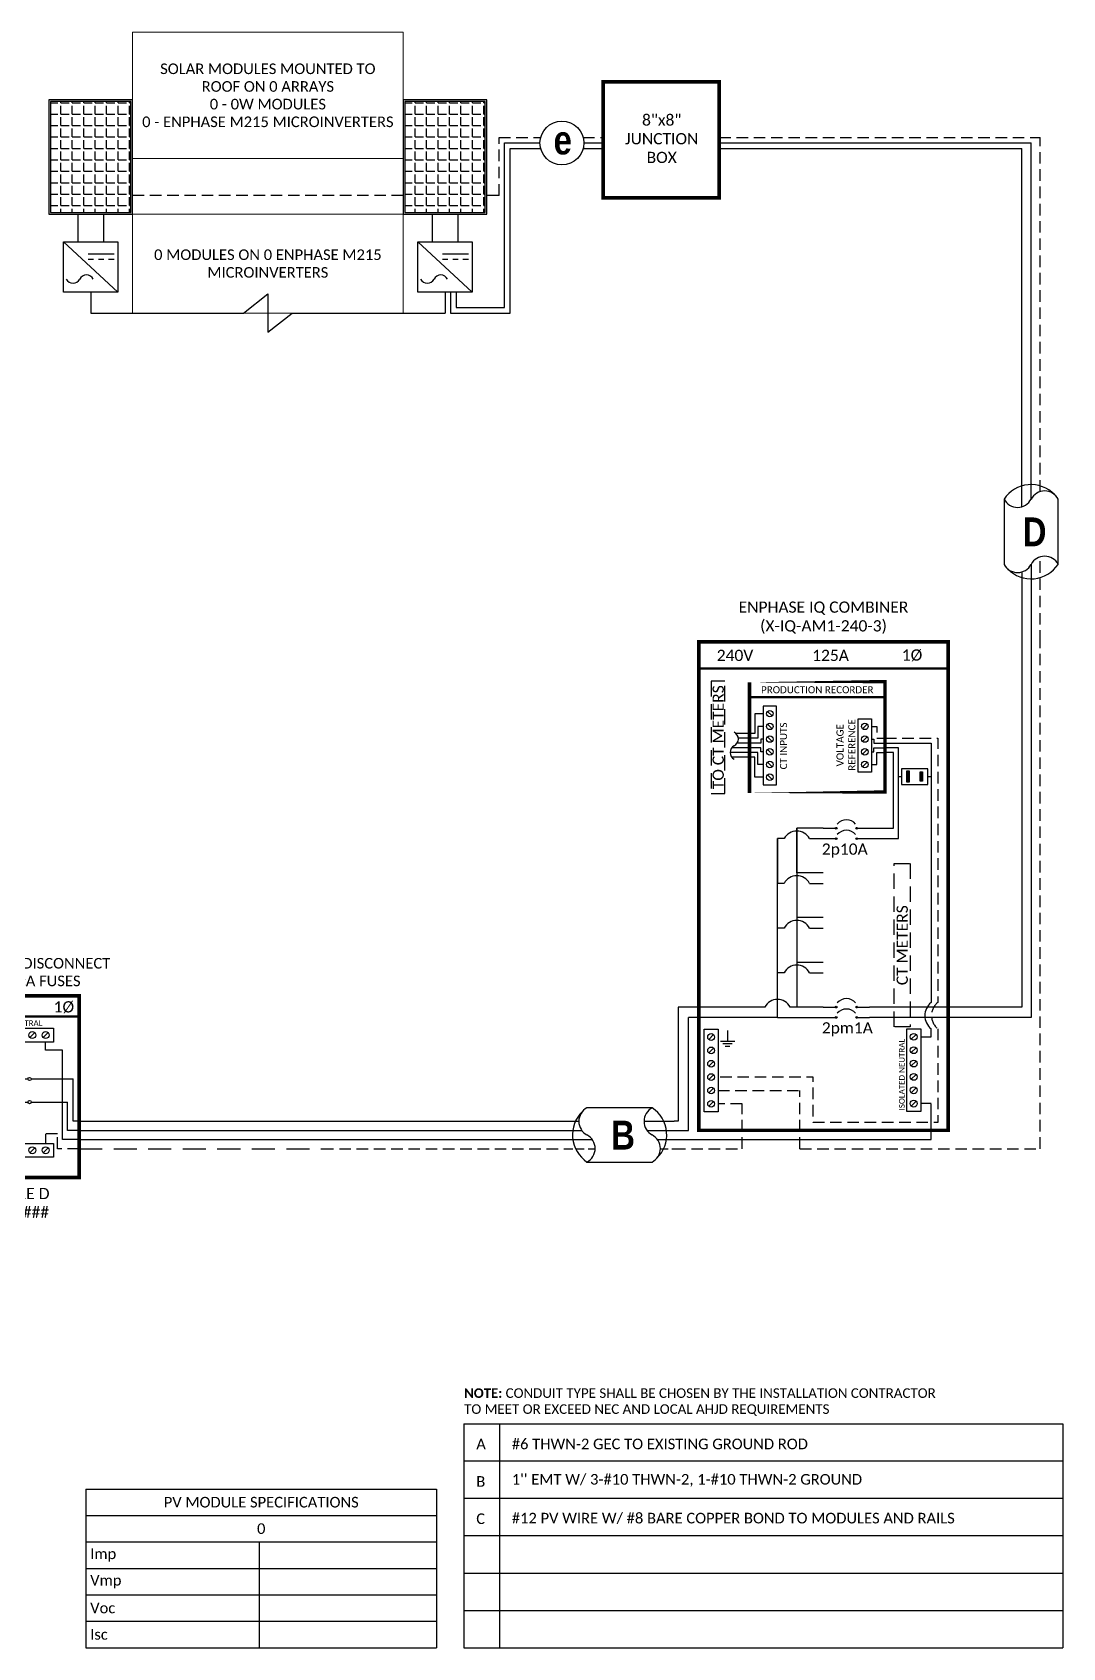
# Model space of a CAD drawing. Header units: feet. Extents: x 11035 to 11574, y 16038 to 16564.
# Drawn here: x 11239 to 11574, y 16038 to 16564 of the extents above; entities that cross this region are included whole.
import ezdxf

# ---------------------------------------------------------------- set-up
doc = ezdxf.new("R2010")
doc.units = ezdxf.units.FT
doc.header["$MEASUREMENT"] = 0
doc.linetypes.add('DASHED', pattern=[0.75, 0.5, -0.25])
doc.linetypes.add('HIDDEN', pattern=[0.375, 0.25, -0.125])
for name, color, linetype in [('E - MODULE', 7, 'Continuous'), ('ONE LINE BLOCKS', 7, 'Continuous'), ('TABLES', 7, 'Continuous'), ('TEXT', 7, 'Continuous'), ('Z - TITLEBLOCK TXT', 7, 'Continuous')]:
    doc.layers.add(name, color=color, linetype=linetype)
doc.styles.add('ONE LINE TXT', font='techb___.ttf')
doc.styles.get("Standard").update_dxf_attribs({"font": 'calibri.ttf'})

# ---------------------------------------------------------------- blocks, each defined once
blk = doc.blocks.new('*T26')
at = {"color": 0, "lineweight": -2, "transparency": 16777216}
for p, q in [((0, 0), (114.1854929996152, 0)), ((0, 0), (0, -51.69405515626204)), ((114.1854929996152, 0), (114.1854929996152, -51.69405515626204)), ((0, -8.615675859377006), (114.1854929996152, -8.615675859377006)), ((0, -17.23135171875401), (114.1854929996152, -17.23135171875401)), ((56.40758833595828, -17.23135171875401), (56.40758833595828, -51.69405515626204)), ((0, -25.84702757813102), (114.1854929996152, -25.84702757813102)), ((0, -34.46270343750803), (114.1854929996152, -34.46270343750803)), ((0, -43.07837929688503), (114.1854929996152, -43.07837929688503)), ((0, -51.69405515626204), (114.1854929996152, -51.69405515626204))]:
    blk.add_line(p, q, dxfattribs=at)
at = {"color": 0, "linetype": 'Continuous', "transparency": 16777216, "char_height": 3.454398339844223}
for s, insert, width, attachment_point in [('{\\fCalibri|b0|i0|c0;PV MODULE SPECIFICATIONS', (57.09274649980762, -4.307837929689413), 111.4329572375142, 5), ('{\\fCalibri|b0|i0|c0;0', (57.09274649980762, -12.92351378906642), 111.4329572375142, 5), ('{\\fCalibri|b0|i0|c0;Imp', (1.376267881050808, -21.53918964844343), 53.6550525738577, 4), ('{\\fCalibri|b0|i0|c0;', (57.78385621700909, -21.53918964844343), 55.02536890155664, 4), ('{\\fCalibri|b0|i0|c0;Vmp', (1.376267881050808, -30.15486550782043), 53.6550525738577, 4), ('{\\fCalibri|b0|i0|c0;', (57.78385621700909, -30.15486550782043), 55.02536890155664, 4), ('{\\fCalibri|b0|i0|c0;Voc', (1.376267881050808, -38.77054136719744), 53.6550525738577, 4), ('{\\fCalibri|b0|i0|c0;', (57.78385621700909, -38.77054136719744), 55.02536890155664, 4), ('{\\fCalibri|b0|i0|c0;Isc', (1.376267881050808, -47.38621722657444), 53.6550525738577, 4), ('{\\fCalibri|b0|i0|c0;', (57.78385621700909, -47.38621722657444), 55.02536890155664, 4)]:
    blk.add_mtext(s, dxfattribs=dict(at, insert=insert, width=width, attachment_point=attachment_point))
blk = doc.blocks.new('*T27')
at = {"linetype": 'ByBlock', "lineweight": -2, "transparency": 16777216}
for p, q in [((0, 0), (195.0959959807406, 0)), ((0, 0), (0, -72.96556891894761)), ((11.58239443359525, 0), (11.58239443359525, -72.96556891894761)), ((195.0959959807406, 0), (195.0959959807406, -72.96556891894761)), ((0, -12.10586445312583), (195.0959959807406, -12.10586445312583)), ((0, -24.28258835937595), (195.0959959807406, -24.28258835937595)), ((0, -36.45931226562607), (195.0959959807406, -36.45931226562607)), ((0, -48.63603617187619), (195.0959959807406, -48.63603617187619)), ((0, -60.8127600781263), (195.0959959807406, -60.8127600781263)), ((0, -72.96556891894761), (195.0959959807406, -72.96556891894761))]:
    blk.add_line(p, q, dxfattribs=at)
at = {"color": 0, "linetype": 'Continuous', "transparency": 16777216, "char_height": 3.454398339844223, "attachment_point": 7}
for s, insert, width in [('{\\fCalibri|b0|i0|c0;A', (4.063998046874985, -8.355864453125832), 3.454398339844662), ('{\\fCalibri|b0|i0|c0;#6 THWN-2 GEC TO EXISTING GROUND ROD', (15.64639248047024, -8.355864453125832), 175.3856054533942), ('{\\fCalibri|b0|i0|c0;B', (4.063998046874985, -20.53258835937595), 3.454398339844662), ("{\\fCalibri|b0|i0|c0;1'' EMT W/ 3-#10 THWN-2, 1-#10 THWN-2 GROUND", (15.64639248047024, -20.53258835937595), 175.3856054533942), ('{\\fCalibri|b0|i0|c0;C', (4.063998046874985, -32.70931226562607), 3.454398339844662), ('{\\fCalibri|b0|i0|c0;#12 PV WIRE W/ #8 BARE COPPER BOND TO MODULES AND RAILS', (15.64639248047024, -32.70931226562607), 175.3856054533942), ('{\\fCalibri|b0|i0|c0;', (4.063998046874985, -44.88603617187619), 3.454398339844662), ('{\\fCalibri|b0|i0|c0;', (15.64639248047024, -44.88603617187619), 175.3856054533942), ('{\\fCalibri|b0|i0|c0;', (4.063998046874985, -57.0627600781263), 3.454398339844662), ('{\\fCalibri|b0|i0|c0;', (15.64639248047024, -57.0627600781263), 175.3856054533942), ('{\\fCalibri|b0|i0|c0;', (4.063998046874985, -69.21556891894761), 3.454398339844662), ('{\\fCalibri|b0|i0|c0;', (15.64639248047024, -69.21556891894761), 175.3856054533942)]:
    blk.add_mtext(s, dxfattribs=dict(at, insert=insert, width=width))
blk = doc.blocks.new('*T25')
at = {"layer": 'Defpoints', "color": 8, "linetype": 'ByBlock', "lineweight": 0, "transparency": 16777216}
for p, q in [((0, 0), (88.16386767174299, 0)), ((0, 0), (0, -91.46009300948572)), ((88.16386767174299, 0), (88.16386767174299, -91.46009300948572)), ((0, -41.07609801768922), (88.16386767174299, -41.07609801768922)), ((0, -59.23865719003152), (88.16386767174299, -59.23865719003152)), ((0, -91.46009300948572), (88.16386767174299, -91.46009300948572))]:
    blk.add_line(p, q, dxfattribs=at)
at = {"color": 0, "linetype": 'Continuous', "transparency": 16777216, "char_height": 3.454398339822651, "width": 80.03587157804189, "attachment_point": 5}
for s, insert in [('{\\fCalibri|b0|i0|c0;SOLAR MODULES MOUNTED TO ROOF ON 0 ARRAYS^J0 - 0W MODULES^J0 - ENPHASE M215 MICROINVERTERS', (44.08193383587059, -20.53804900884643)), ('{\\fCalibri|b0|i0|c0;', (44.08193383587059, -50.15737760386401)), ('{\\fCalibri|b0|i0|c0;0 MODULES ON 0 ENPHASE M215 MICROINVERTERS', (44.08193383587059, -75.34937509975862))]:
    blk.add_mtext(s, dxfattribs=dict(at, insert=insert))
blk = doc.blocks.new('*U14')
at = {"color": 7, "linetype": 'Continuous'}
for p, q in [((-7.14273261753624, 13.31379698112505), (-28.38670308841029, 13.31379698112505)), ((-28.38670308841029, -4.313796981125051), (-7.14273261753624, -4.313796981125051))]:
    blk.add_line(p, q, dxfattribs=at)
at = {"color": 7}
for p, q in [((-35.52943570594744, 8.999999999996362), (-31.05138576750414, 8.999999999996362)), ((-9.807415296628278, 8.999999999996362), (9.094947017729282e-13, 8.999999999996362))]:
    blk.add_line(p, q, dxfattribs=at)
at = {"color": 10}
for p, q in [((-35.52943570594744, 5.999999999996362), (-30.11481272106539, 5.999999999992724)), ((-8.870842250205897, 5.999999999992724), (9.094947017729282e-13, 5.999999999992724))]:
    blk.add_line(p, q, dxfattribs=at)
at = {"color": 253}
for p, q in [((-35.52943570594744, 2.999999999996362), (-26.6585934557479, 2.999999999996362)), ((-5.414622984878406, 2.999999999996362), (9.094947017729282e-13, 2.999999999992724))]:
    blk.add_line(p, q, dxfattribs=at)
at = {"color": 92, "linetype": 'HIDDEN', "ltscale": 10}
for p, q in [((-4.478049938447839, -3.637978807091713e-12), (0, 0)), ((-35.52943570594744, -3.637978807091713e-12), (-25.72202040931734, -3.637978807091713e-12))]:
    blk.add_line(p, q, dxfattribs=at)
at = {"color": 7, "linetype": 'Continuous'}
for centre, start, end in [((-22.53670101713578, 4.499999999989086), 133.9732389627104, 236.4264841729064), ((-12.99273468881074, 4.499999999989086), 313.9732389627104, 56.4264841729064)]:
    blk.add_arc(centre, 10.57854155630173, start, end, dxfattribs=at)
at = {"linetype": 'Continuous'}
for centre, start, end in [((-26.07656823981961, 8.906898490567983), 117.6639225845625, 242.3360774153913), ((-4.832597768944652, 8.906898490546155), 117.6639225845625, 242.3360774153913), ((-30.69683793700187, 0.09310150943201734), 297.6639225845625, 62.33607741539132), ((-9.452867466132375, 0.09310150943201734), 297.6639225845625, 62.33607741539132)]:
    blk.add_arc(centre, 4.975688628201564, start, end, dxfattribs=at)
blk = doc.blocks.new('*U15')
at = {"color": 7}
blk.add_line((-79.14105710962394, 8.999999999996362), (0, 9), dxfattribs=at)
at = {"color": 10}
blk.add_line((-79.14105710962394, 5.999999999996362), (0, 6), dxfattribs=at)
at = {"color": 253}
blk.add_line((-79.14105710962394, 2.999999999996362), (0, 3), dxfattribs=at)
at = {"color": 92, "linetype": 'HIDDEN', "ltscale": 15}
blk.add_line((-79.14105710962394, -3.637978807091713e-12), (0, 0), dxfattribs=at)
blk = doc.blocks.new('*U20')
at = {"lineweight": 50}
blk.add_line((-43.6116214036756, 43.06379295176157), (0, 43.06379295176157), dxfattribs=at)
at = {"color": 1, "linetype": 'Continuous'}
for p, q in [((-35.26761573623207, 34.77694743980464), (-35.26761573623207, 39.31564129513208)), ((-35.26761573623207, 39.31564129513208), (-8.32254697902863, 39.31564129513208)), ((-8.32254697902863, 39.31564129513208), (-8.32254697902863, 34.77694743980464)), ((-8.32254697902863, 34.77694743980464), (-35.26761573623207, 34.77694743980464)), ((-26.07495123449735, 25.18172376179064), (-22.8119471562477, 22.73910601337411)), ((-21.72993409277569, 22.73470420183003), (-20.49160572531946, 22.73470420183003)), ((-17.94050467957095, 22.73080170828689), (-16.70217631211381, 22.73080170828689)), ((-26.07495123449735, 17.64726165747561), (-22.8119471562477, 15.20464390905909)), ((-21.72993409277569, 15.20024209749317), (-20.49160572531946, 15.20024209749317)), ((-17.94050467957095, 15.19633960397186), (-16.70217631211381, 15.19633960397186)), ((-35.26761573623207, 1.758423961488006), (-8.322546979023173, 1.758423961488006)), ((-35.26761573623207, 1.758423961488006), (-35.26761573623207, -2.780269893839431)), ((-8.32254697902863, 1.758423961488006), (-8.32254697902863, -2.780269893839431)), ((-8.322546979023173, -2.780269893839431), (-35.26761573623207, -2.780269893839431))]:
    blk.add_line(p, q, dxfattribs=at)
at = {"color": 4, "linetype": 'Continuous'}
for p, q in [((-31.88526017397362, 37.83229836323517), (-33.45726816549723, 36.26029037170156)), ((-27.5347870491305, 37.83229836323517), (-29.10679504065411, 36.26029037170156)), ((-23.18431392428738, 37.83229836323517), (-24.75632191581099, 36.26029037170156)), ((-18.83384079944972, 37.83229836323517), (-20.40584879097241, 36.26029037170156)), ((-14.4833676746066, 37.83229836323517), (-16.0553756661302, 36.26029037170156)), ((-10.13289454976803, 37.83229836323517), (-11.70490254129163, 36.26029037170156)), ((-31.88526017396816, 0.2750810295910924), (-33.45726816549177, -1.296926961942518)), ((-27.5347870491305, 0.2750810295910924), (-29.10679504065411, -1.296926961942518)), ((-23.18431392428738, 0.2750810295910924), (-24.75632191581099, -1.296926961942518)), ((-18.83384079944426, 0.2750810295910924), (-20.40584879096787, -1.296926961942518)), ((-14.4833676746066, 0.2750810295910924), (-16.0553756661302, -1.296926961942518)), ((-10.13289454976348, 0.2750810295910924), (-11.70490254128708, -1.296926961942518))]:
    blk.add_line(p, q, dxfattribs=at)
at = {"color": 253, "linetype": 'Continuous'}
for p, q in [((-38.15750528725175, 2.999999999992724), (-38.1575052872513, 32.16868385986527)), ((-38.1575052872513, 32.16868385986527), (-32.67126416973497, 32.16868385986527)), ((-32.67126416973497, 32.16868385986527), (-32.67126416972951, 34.77694743980464)), ((-10.91889854553028, 32.16868385986527), (-10.91889854553483, 34.77694743980464)), ((-5.432657428013954, 32.16868385986527), (-10.91889854553028, 32.16868385986527)), ((-5.432657428004404, 2.999999999992724), (-5.432657428013954, 32.16868385986527)), ((-43.61162140367423, 2.999999999992724), (-38.1575052872513, 2.999999999992724)), ((-1.364242052659392e-12, 2.999999999992724), (-5.432657428004404, 2.999999999992724))]:
    blk.add_line(p, q, dxfattribs=at)
at = {"color": 7, "linetype": 'Continuous'}
for p, q in [((-27.97005342058207, 22.73146537071079), (-41.66354822822996, 22.73146537071079)), ((-41.66354822823041, 8.999999999992724), (-41.66354822822996, 22.73146537071079)), ((-15.62012336914651, 22.73146537070768), (-1.926614487035295, 22.73146537071857)), ((-1.926614487024381, 8.999999999992724), (-1.926614487035295, 22.73146537071079))]:
    blk.add_line(p, q, dxfattribs=at)
at = {"color": 10, "linetype": 'Continuous'}
for p, q in [((-27.97005280056258, 15.19782235267374), (-39.80034955827946, 15.19535016399573)), ((-39.79842799696689, 5.999999999992724), (-39.80034953798895, 15.19525306674404)), ((-15.6201354128307, 15.19841689566136), (-3.789813407730962, 15.19415025971505)), ((-3.791734718288808, 5.999999999992724), (-3.789813177276301, 15.19525306674404)), ((-43.61162140367423, 5.999999999992724), (-39.79842799696689, 5.999999999992724)), ((-1.364242052659392e-12, 5.999999999992724), (-3.791734718288808, 5.999999999989086))]:
    blk.add_line(p, q, dxfattribs=at)
at = {"color": 7}
for p, q in [((-43.61162140367423, 8.999999999996362), (-41.6635482282295, 8.999999999992724)), ((-1.364242052659392e-12, 8.999999999996362), (-1.926614487024835, 8.999999999996362))]:
    blk.add_line(p, q, dxfattribs=at)
at = {"color": 92, "linetype": 'HIDDEN', "ltscale": 15}
for p, q in [((-43.6116214036756, 0), (-36.58051912606061, 0)), ((-36.58051912606061, -3.637978807091713e-12), (-36.58051912606061, 4.898634765475435)), ((-36.58051912606061, 4.898634765475435), (-32.67126416972496, 4.898634765475435)), ((-32.67126416972496, 4.898634765475435), (-32.67126416972496, 1.758423961488006)), ((-7.009643589204643, 4.898634765475435), (-10.91889854554029, 4.898634765475435)), ((-10.91889854554029, 4.898634765475435), (-10.91889854554029, 1.758423961488006)), ((-7.009643589199186, -3.637978807091713e-12), (-7.009643589204643, 4.898634765475435)), ((0, 0), (-7.009643589199186, 0))]:
    blk.add_line(p, q, dxfattribs=at)
at = {"lineweight": 50, "const_width": 1.185332763664635}
blk.add_lwpolyline([(-43.6116214036756, -9.335896394964948), (-43.6116214036756, 49.83611655237473), (0, 49.83611655237473), (0, -9.335896394964948)], close=True, dxfattribs=at)
at = {"color": 92, "linetype": 'Continuous', "lineweight": 5, "ltscale": 0.05, "flags": 128}
for points in [[(-21.79508135762762, -3.32089023822482), (-21.79508135763217, -6.16701261263006)], [(-24.13611969887688, -6.16701261263006), (-19.45404301637745, -6.16701261263006)], [(-20.26545811315873, -7.034441443007381), (-23.32470460209652, -7.034441443007381)], [(-21.07687320994455, -7.90187027340653), (-22.51328950531069, -7.90187027340653)]]:
    blk.add_lwpolyline(points, dxfattribs=at)
at = {"color": 4, "linetype": 'Continuous'}
for centre in [(-32.67126416973497, 37.04629436745745), (-28.32079104489185, 37.04629436745745), (-23.97031792004873, 37.04629436745745), (-19.61984479521107, 37.04629436745745), (-15.26937167036795, 37.04629436745745), (-10.91889854552483, 37.04629436745745), (-32.67126416972951, -0.5109229661866266), (-28.32079104489185, -0.5109229661866266), (-23.97031792004873, -0.5109229661866266), (-19.61984479520561, -0.5109229661866266), (-15.26937167036795, -0.5109229661866266), (-10.91889854552483, -0.5109229661866266)]:
    blk.add_circle(centre, 1.111577510887078, dxfattribs=at)
at = {"color": 1, "linetype": 'Continuous'}
for centre in [(-27.42901506464841, 22.73146537071079), (-22.27096275427266, 22.73146537071079), (-16.16114765061229, 22.72756287716766), (-27.42901506464295, 15.19700326637758), (-22.27096275427812, 15.19700326637758), (-16.16114765061229, 15.1931007728308)]:
    blk.add_circle(centre, 0.5410383559336597, dxfattribs=at)
for points in [[(-20.49160572531946, 22.73470420183003), (-20.11554185856221, 23.49225212552483), (-19.21603552317447, 21.96935129106714), (-18.38987687338704, 23.49225212552483), (-17.94050467957095, 22.73080170828689)], [(-20.49160572531946, 15.20024209749317), (-20.11554185856221, 15.95779002119161), (-19.21603552317447, 14.43488918673029), (-18.38987687338704, 15.95779002119161), (-17.94050467957095, 15.19633960395004)]]:
    blk.add_spline(points, degree=3, dxfattribs=at)
at = {"color": 7}
blk.add_blockref('*U14', (-43.6116214036756, 0), dxfattribs=at)
at = {"color": 4, "linetype": 'Continuous'}
blk.add_text('ISOLATED NEUTRAL', height=1.874334766554741, dxfattribs=at).set_placement((-35.31784838447857, 39.97217458965315))
at = {"color": 1}
for s, width, gutter_width, heights, insert, char_height, attachment_point in [('\\A1;\\pi2.6661;LOCKABLE ampA DISCONNECT \\P\\pi12.722;FUSED W/ ocA FUSES', 71.89306288330188, 92.22970162818092, [18.55702276612101], (-58.87540365616496, 62.16091061536463), 3.454398339822651, 1), ('240V', 0.1480620958035672, 0.75, [0], (-35.54517607183425, 46.39544126646797), 3.65759824216516, 5), ('1Ø', 0.1480620958035672, 0.75, [0], (-4.982872748738373, 46.09550858286093), 3.65759824216516, 5), ('\\A1;\\pi5.5987,t23.887;SQUARE D\\P\\pi5.8899,t24.178;PN: #####', 35.08159665650859, 28.88215433384357, [13.54017578842261], (-39.35086651751135, -12.75181679176603), 3.657598242165161, 1)]:
    blk.add_mtext_dynamic_manual_height_columns(s, width=width, gutter_width=gutter_width, heights=heights, dxfattribs=dict(at, insert=insert, char_height=char_height, attachment_point=attachment_point))
blk = doc.blocks.new('8x8box')
at = {"lineweight": 50, "const_width": 1.185332763664635}
blk.add_lwpolyline([(37.78118564276792, 0), (0, 0), (0, 37.78118564293254), (37.78118564276792, 37.78118564293254)], close=True, dxfattribs=at)
at = {"color": 1, "insert": (19.03384073957204, 19.25851695775782), "char_height": 3.65759824216516, "attachment_point": 5}
blk.add_mtext_dynamic_manual_height_columns('8"x8"  JUNCTION BOX ', width=0.4766917546635341, gutter_width=7.170123602891181, heights=[0], dxfattribs=at)
blk = doc.blocks.new('*U17')
at = {"color": 7}
blk.add_line((-79.14105710962394, 9), (0, 9), dxfattribs=at)
at = {"color": 10}
blk.add_line((-79.14105710962394, 6), (0, 5.999999999947249), dxfattribs=at)
at = {"color": 253}
blk.add_line((-79.14105710962394, 3), (0, 3), dxfattribs=at)
at = {"color": 92, "linetype": 'DASHED', "ltscale": 15}
blk.add_line((-79.14105710962394, 0), (0, 0), dxfattribs=at)
blk = doc.blocks.new('ENPHASE COMBINER 1 CKT')
h = blk.add_hatch(color=1)
h.dxf.hatch_style = 1
h.paths.add_polyline_path([(80.12294439614925, 122.7809339345404), (80.89259607750864, 122.7809339345404), (80.89259607750864, 119.7035364200055), (80.12294439614925, 119.7035364200055)])
h.paths.add_polyline_path([(75.8433378523041, 123.1046861636132), (76.6129895336635, 123.1046861636132), (76.6129895336635, 119.3747755325967), (75.8433378523041, 119.3747755325967)])
at = {"layer": 'ONE LINE BLOCKS', "linetype": 'Continuous'}
h = blk.add_hatch(color=1, dxfattribs=at)
h.dxf.hatch_style = 1
edge = h.paths.add_edge_path()
edge.add_arc((52.79751627004589, 104.4065648462492), 0.2909504558996183, 0, 360)
h = blk.add_hatch(color=1, dxfattribs=at)
h.dxf.hatch_style = 1
edge = h.paths.add_edge_path()
edge.add_arc((52.79751627004589, 101.0276179600842), 0.2909504558996183, 0, 360)
h = blk.add_hatch(color=1, dxfattribs=at)
h.dxf.hatch_style = 1
edge = h.paths.add_edge_path()
edge.add_arc((59.47412558006181, 104.4065648462492), 0.2909504558996183, 0, 360)
h = blk.add_hatch(color=1, dxfattribs=at)
h.dxf.hatch_style = 1
edge = h.paths.add_edge_path()
edge.add_arc((59.47412558006181, 101.0276179600842), 0.2909504558996183, 0, 360)
h = blk.add_hatch(color=1, dxfattribs=at)
h.dxf.hatch_style = 1
edge = h.paths.add_edge_path()
edge.add_arc((52.79751627033693, 46.16529308230383), 0.2909504558996183, 0, 360)
h = blk.add_hatch(color=1, dxfattribs=at)
h.dxf.hatch_style = 1
edge = h.paths.add_edge_path()
edge.add_arc((52.79751627033693, 42.78634619613877), 0.2909504558996183, 0, 360)
h = blk.add_hatch(color=1, dxfattribs=at)
h.dxf.hatch_style = 1
edge = h.paths.add_edge_path()
edge.add_arc((59.4741255803383, 46.16529308230383), 0.2909504558996183, 0, 360)
h = blk.add_hatch(color=1, dxfattribs=at)
h.dxf.hatch_style = 1
edge = h.paths.add_edge_path()
edge.add_arc((59.4741255803383, 42.78634619613877), 0.2909504558996183, 0, 360)
at = {"color": 7, "linetype": 'Continuous'}
for p, q in [((113.2877252991457, 165.1621127721846), (113.2877252994513, 46.16529308223835)), ((39.94475083751604, 104.4065648463147), (39.94475083751604, 89.84624690518831)), ((39.94475083723955, 89.84624690495548), (39.94475083738507, 104.4065648459509)), ((48.60108009217947, 104.4065648462492), (39.94475083723955, 104.4065648462492)), ((39.94475083723955, 104.4065648462492), (39.94475083723955, 89.84624690512283)), ((48.60108009245596, 89.84624690502096), (39.94475083751604, 89.84624690502096)), ((39.94475083751604, 89.84624690502096), (39.94475083751604, 75.28592896389455)), ((39.94475083751604, 89.84624690518831), (39.94475083751604, 89.84624690502096)), ((39.94475083723955, 89.84624690512283), (39.94475083723955, 89.84624690495548)), ((48.60108009245596, 75.28592896389455), (39.94475083751604, 75.28592896389455)), ((39.94475083751604, 75.28592896389455), (39.94475083751604, 60.72561102276813)), ((48.60108009245596, 60.72561102276813), (39.94475083751604, 60.72561102276813)), ((39.94475083751604, 60.72561102276813), (39.94475083751604, 46.16529308164172)), ((29.53408595873043, 46.16529308164172), (1.335770017059986, 46.16529308164172)), ((1.335770017059986, 46.16529308164172), (1.335770017089089, 8.999999999992724)), ((48.60108009245596, 46.16529308164172), (37.77298121034983, 46.16529308164172)), ((113.2877252994513, 46.16529308234021), (63.67056175821926, 46.16529308230383)), ((1.335770017089089, 8.999999999992724), (0, 8.999999999992724))]:
    blk.add_line(p, q, dxfattribs=at)
at = {"color": 10, "linetype": 'Continuous'}
for p, q in [((116.2877252991889, 165.1621127721846), (116.2877252994367, 42.78634619616059)), ((71.50443647209613, 118.7194143753732), (71.50443647209613, 129.0722025027208)), ((73.05310102897056, 101.0276179600878), (73.05310102897056, 130.6208670596025)), ((33.65353358458378, 86.4673000188559), (33.65353358458378, 101.0276179599823)), ((35.82530321166269, 101.0276179601497), (33.65353358458378, 101.0276179601497)), ((33.65353358445282, 101.0276179601497), (33.6535335843073, 86.46730001879041)), ((33.6535335843073, 86.46730001895776), (33.6535335843073, 101.0276179600842)), ((44.0641984630056, 101.0276179600842), (48.60108009217947, 101.0276179600842)), ((63.67056175794278, 101.0276179600842), (73.05310102897056, 101.0276179600878)), ((33.65353358458378, 71.90698207772948), (33.65353358458378, 86.4673000188559)), ((35.82530321166269, 86.4673000188559), (33.65353358458378, 86.4673000188559)), ((44.06419846328208, 86.4673000188559), (48.60108009245596, 86.4673000188559)), ((33.65353358458378, 57.34666413660307), (33.65353358458378, 71.90698207772948)), ((35.82530321166269, 71.90698207772948), (33.65353358458378, 71.90698207772948)), ((44.06419846328208, 71.90698207772948), (48.60108009245596, 71.90698207772948)), ((33.65353358458378, 42.78634619547665), (33.65353358458378, 57.34666413660307)), ((35.82530321166269, 57.34666413660307), (33.65353358458378, 57.34666413660307)), ((44.06419846328208, 57.34666413660307), (48.60108009245596, 57.34666413660307)), ((33.65353358458378, 42.78634619547665), (4.62992126334575, 42.78634619547665)), ((4.62992126334575, 5.999999999992724), (4.62992126334575, 42.78634619547665)), ((33.65353358458378, 42.78634619547665), (48.60108009245596, 42.78634619547665)), ((116.2877252994367, 42.78634619616059), (63.67056175821926, 42.78634619613877)), ((0, 5.999999999992724), (4.62992126334575, 5.999999999992724))]:
    blk.add_line(p, q, dxfattribs=at)
at = {"linetype": 'Continuous'}
for p, q in [((71.50443647209613, 104.4065648462492), (71.50443647209613, 129.0722025027208)), ((73.05310102897056, 121.2389651663834), (74.10974733570765, 121.2389651663834)), ((63.67056175794278, 104.4065648462492), (71.50443647209613, 104.4065648462492))]:
    blk.add_line(p, q, dxfattribs=at)
at = {"color": 253, "linetype": 'Continuous'}
for p, q in [((82.62618659410509, 121.2389651663834), (83.68283290084219, 121.2389651663834)), ((83.68283290111867, 14.70725924326689), (80.31544179387856, 14.70725924326689)), ((83.68283290113322, 2.999999999992724), (83.68283290113322, 14.63579237795057)), ((0, 2.999999999992724), (83.68283290113322, 2.999999999992724))]:
    blk.add_line(p, q, dxfattribs=at)
at = {"linetype": 'Continuous', "flags": 128}
for points in [[(29.00265750427207, 141.7425102627312), (26.32576006944873, 141.7425102627312), (26.32576006944873, 135.2668607309024), (20.16974067485717, 135.2668607309024)], [(29.00265750418475, 137.6035858927571), (27.26779325721145, 137.6035858927571), (27.26779325721145, 133.7181961738534), (20.9075920752075, 133.7181961738534)], [(29.0026575041411, 133.4646615231541), (28.20982644497417, 133.4646615231541), (28.20982644497417, 132.1695316168043), (20.54011548825656, 132.1695316168043)], [(29.00265750405379, 125.1868127834896), (27.26779325721145, 125.1868127834896), (27.26779325721145, 129.0722025027208), (18.25272111897357, 129.0722025027208)], [(29.00265750409744, 129.3257371533255), (28.20982644497417, 129.3257371533255), (28.20982644497417, 130.6208670596025), (18.78640186149278, 130.6208670596025)], [(29.00265750396647, 121.0478884135737), (26.32576006944873, 121.0478884136101), (26.32576006944873, 127.5235379458391), (18.80066217720741, 127.5235379458391)], [(64.27149907180865, 125.1868127834896), (66.00636331865098, 125.1868127834896), (66.00636331865098, 129.0722025027208), (68.70101898282883, 129.0722025027208)], [(71.50443647209613, 129.0722025027208), (68.70101898287248, 129.0722025027208)]]:
    blk.add_lwpolyline(points, dxfattribs=at)
at = {"color": 253, "linetype": 'Continuous', "flags": 128}
for points in [[(64.27149907172134, 133.4646615231541), (65.06433013088827, 133.4646615231541), (65.06433013088827, 132.1695316168043), (68.70101898282883, 132.1695316168043)], [(68.70101898287248, 132.1695316168043), (83.68283290084219, 132.1695316168043), (83.68283290115505, 47.65504331287957)], [(80.31544179387856, 36.45962486734788), (83.68283290113322, 36.45962486734788), (83.68283290113322, 39.10274824293447)]]:
    blk.add_lwpolyline(points, dxfattribs=at)
at = {"color": 10, "linetype": 'Continuous', "flags": 128}
for points in [[(64.27149907176499, 129.3257371533255), (65.06433013088827, 129.3257371533255), (65.06433013088827, 130.6208670596025), (68.70101898282883, 130.6208670596025)], [(73.05310102897056, 130.6208670596025), (68.70101898287248, 130.6208670596025)]]:
    blk.add_lwpolyline(points, dxfattribs=at)
at = {"color": 1}
for points in [[(82.62618659410509, 123.7660828801745), (74.10974733570765, 123.7660828801745), (74.10974733570765, 118.7118474525996), (82.62618659410509, 118.7118474525996)], [(75.8433378523041, 123.1046861636132), (76.6129895336635, 123.1046861636132), (76.6129895336635, 119.3747755325967), (75.8433378523041, 119.3747755325967)], [(80.12294439614925, 122.7809339345404), (80.89259607750864, 122.7809339345404), (80.89259607750864, 119.7035364200055), (80.12294439614925, 119.7035364200055)]]:
    blk.add_lwpolyline(points, close=True, dxfattribs=at)
at = {"linetype": 'Continuous'}
for centre, start, end in [((18.43041443452239, 133.4880651943386), 297.6639225845164, 62.33607741548364), ((20.74054928311671, 129.0811667037706), 117.6639225845164, 242.3360774154836)]:
    blk.add_arc(centre, 2.487844314100782, start, end, dxfattribs=at)
at = {"color": 10, "linetype": 'Continuous'}
for centre in [(39.94475083751604, 98.86816737634945), (39.94475083751604, 84.30784943506296), (39.94475083751604, 69.74753149393655), (39.94475083751604, 55.18721355281014)]:
    blk.add_arc(centre, 4.651137018526943, 27.66392258451638, 152.3360774154836, dxfattribs=at)
at = {"color": 7, "linetype": 'Continuous'}
blk.add_arc((33.65353358458378, 44.00584249801614), 4.651137018526943, 27.66392258451638, 152.3360774154836, dxfattribs=at)
at = {"color": 253, "linetype": 'Continuous'}
blk.add_arc((87.26098080090014, 43.37889577788155), 5.575713419222151, 129.9215498685239, 230.0784501314761, dxfattribs=at)
at = {"layer": 'E - MODULE', "color": 10, "linetype": 'DASHED', "ltscale": 10}
for points in [[(16.53566520762979, 115.7593352005133), (16.53566520762979, 152.358845447925), (12.0960820659966, 152.358845447925), (12.0960820659966, 115.7593352005133)], [(71.71861526661087, 39.69672696405178), (71.71861526661087, 92.93586613677326), (76.90218559280038, 92.93586613677326), (76.90218559280038, 39.69672696405178)]]:
    blk.add_lwpolyline(points, close=True, dxfattribs=at)
at = {"layer": 'ONE LINE BLOCKS', "lineweight": 50}
for p, q in [((8.036370043104398, 156.4590646480065), (89.28772529914568, 156.4590646480065)), ((24.57313759301906, 147.0860507033285), (68.70101898285793, 147.0860507033722))]:
    blk.add_line(p, q, dxfattribs=at)
for points, const_width in [([(8.036370043409988, 6.005810639115225), (8.036370043104398, 165.1621127732869), (89.28772529914568, 165.1621127732869), (89.28772529945127, 6.005810639115225)], 1.185332763664635), ([(68.70101898288704, 116.2091453192625), (68.70101898285793, 152.1987752751666), (24.5731375930045, 152.198775275232), (24.57313759304816, 116.2091453193279)], 1.127694050973034)]:
    blk.add_lwpolyline(points, close=True, dxfattribs=dict(at, const_width=const_width))
at = {"layer": 'TEXT', "color": 92, "linetype": 'HIDDEN', "ltscale": 15}
for p, q in [((119.2877252994513, 3.856257535517216e-10), (119.2877252991498, 165.1621127721846)), ((14.30860661939369, 18.98554557104217), (40.9861538932746, 18.98554557104944)), ((40.9861538932746, 0), (40.9861538932746, 18.98554557104217)), ((22.14187300650519, 14.63507244607899), (14.30860661939369, 14.63507244607899)), ((22.14187300650519, 0), (22.14187300650519, 14.63507244607899)), ((0, 0), (22.14187300650519, 0)), ((40.9861538932746, 0), (119.2877252994513, 0))]:
    blk.add_line(p, q, dxfattribs=at)
at = {"layer": 'TEXT', "color": 92, "linetype": 'HIDDEN', "ltscale": 15, "flags": 128}
for points in [[(64.27149907180865, 137.603585892859), (66.00636331865098, 137.603585892859), (66.00636331865098, 133.7181961736278), (68.70101898282883, 133.7181961736278)], [(68.70101898287248, 133.7181961736278), (85.85797500908666, 133.7181961736205), (85.85797500939952, 47.65504331286502)], [(85.85797500939225, 39.10274824291264), (85.85797500936314, 8.518736889353022), (45.33662701808498, 8.518736889353022), (45.33662701808498, 23.33601869584527), (14.30860661939369, 23.33601869584527)]]:
    blk.add_lwpolyline(points, dxfattribs=at)
at = {"layer": 'TEXT', "color": 92, "flags": 128}
for points in [[(17.40091172550456, 38.50128036672686), (17.39694133991725, 34.99799509015429)], [(15.05590299883625, 34.99799509015429), (19.73797968117287, 34.99799509015429)], [(18.92656458439888, 34.1305662598752), (15.86731809552293, 34.1305662598752)], [(18.11514948771219, 33.26313742927596), (16.67873319223872, 33.26313742927596)]]:
    blk.add_lwpolyline(points, dxfattribs=at)
at = {"layer": 'TEXT', "color": 92, "linetype": 'HIDDEN', "ltscale": 15}
blk.add_arc((89.43612290913006, 43.37889577788155), 5.575713419222151, 129.9215498685239, 230.0784501314761, dxfattribs=at)
at = {"layer": 'Z - TITLEBLOCK TXT', "color": 1, "linetype": 'Continuous'}
for p, q in [((33.32065006873745, 144.212610057235), (29.00265750431572, 144.2126100569876)), ((29.00265750431572, 144.2126100569876), (29.00265750393737, 118.5777886193537)), ((33.32065006843186, 118.5777886191281), (33.32065006873745, 144.212610057235)), ((59.95350650716864, 140.0736856874064), (64.27149907159037, 140.073685687159)), ((59.95350650738692, 122.7167129889567), (59.95350650716864, 140.0736856874064)), ((64.27149907159037, 140.073685687159), (64.27149907188141, 122.7167129891823)), ((64.27149907188141, 122.7167129891823), (59.95350650738692, 122.7167129889567)), ((29.00265750393737, 118.5777886193537), (33.32065006843186, 118.5777886191281)), ((9.769912763993489, 12.03872087958734), (9.769912763993489, 38.98378963707364)), ((9.769912763993489, 38.98378963707364), (14.30860661939369, 38.98378963707364)), ((14.30860661939369, 38.98378963707364), (14.30860661939369, 12.03872087958734)), ((75.77674793859478, 12.110907676848), (75.77674793859478, 39.05597643359215)), ((75.77674793859478, 39.05597643359215), (80.31544179387856, 39.05597643359215)), ((80.31544179387856, 39.05597643359215), (80.31544179387856, 12.110907676848)), ((14.30860661939369, 12.03872087958734), (9.769912763993489, 12.03872087958734)), ((80.31544179387856, 12.110907676848), (75.77674793859478, 12.110907676848))]:
    blk.add_line(p, q, dxfattribs=at)
at = {"layer": 'Z - TITLEBLOCK TXT', "color": 4, "linetype": 'Continuous'}
for p, q in [((31.90943707322003, 140.9947269759869), (30.41387049955665, 142.4902935494756)), ((31.90943707322003, 136.8558026061219), (30.41387049955665, 138.3513691796106)), ((61.3647195026424, 136.8558026061219), (62.86028607630578, 138.3513691796106)), ((31.90943707310362, 132.7168782362787), (30.41387049960031, 134.2124448097893)), ((61.36471950275882, 132.7168782362787), (62.86028607626213, 134.2124448097893)), ((31.90943707314727, 128.5779538664501), (30.41387049961486, 130.0735204402008)), ((61.36471950271516, 128.5779538664501), (62.86028607624758, 130.0735204402008)), ((31.90943707319093, 124.4390294966288), (30.41387049949844, 125.9345960703577)), ((31.90943707319093, 120.3001051267493), (30.41387049949844, 121.7956717004781)), ((61.36471950267151, 124.4390294966288), (62.86028607636399, 125.9345960703577)), ((12.82526368752588, 37.17344206615235), (11.25325569603592, 35.60143407451687)), ((78.83209886209806, 37.245628863413), (77.26009087063721, 35.67362087177753)), ((12.82526368752588, 32.82296894134925), (11.25325569603592, 31.25096094988112)), ((78.83209886201075, 32.89515573852987), (77.2600908705499, 31.32314774689439)), ((12.82526368752588, 28.47249581638607), (11.25325569603592, 26.90048782491067)), ((78.83209886201075, 28.54468261355942), (77.2600908705499, 26.97267462209129)), ((12.82526368752588, 24.12202269174304), (11.25325569603592, 22.55001470027491)), ((78.83209886201075, 24.19420948875631), (77.2600908705499, 22.62220149712084)), ((12.82526368752588, 19.77154956677987), (11.25325569603592, 18.19954157530447)), ((78.83209886201075, 19.84373636379314), (77.2600908705499, 18.27172837248509)), ((12.82526368752588, 15.42107644214411), (11.25325569603592, 13.84906845050864)), ((78.83209886201075, 15.49326323899004), (77.2600908705499, 13.92125524752191))]:
    blk.add_line(p, q, dxfattribs=at)
at = {"layer": 'Z - TITLEBLOCK TXT', "color": 1, "linetype": 'Continuous', "flags": 128}
for points in [[(48.60108009217947, 104.4065648462492), (52.79751627004589, 104.4065648462492)], [(48.60108009217947, 104.4065648462492), (52.79751627004589, 104.4065648462492)], [(48.60108009217947, 101.0276179600842), (52.79751627004589, 101.0276179600842)], [(48.60108009217947, 101.0276179600842), (52.79751627004589, 101.0276179600842)], [(59.47412558006181, 104.4065648462492), (63.67056175794278, 104.4065648462492)], [(59.47412558006181, 101.0276179600842), (63.67056175794278, 101.0276179600842)], [(48.60108009245596, 46.16529308230383), (52.79751627033693, 46.16529308230383)], [(48.60108009245596, 46.16529308230383), (52.79751627033693, 46.16529308230383)], [(48.60108009245596, 42.78634619613877), (52.79751627033693, 42.78634619613877)], [(48.60108009245596, 42.78634619613877), (52.79751627033693, 42.78634619613877)], [(59.4741255803383, 46.16529308230383), (63.67056175821926, 46.16529308230383)], [(59.4741255803383, 42.78634619613877), (63.67056175821926, 42.78634619613877)]]:
    blk.add_lwpolyline(points, dxfattribs=at)
at = {"layer": 'Z - TITLEBLOCK TXT', "color": 4, "linetype": 'Continuous'}
for centre, radius in [((31.16165378649021, 141.7425102626221), 1.05752526602515), ((31.16165378649021, 137.6035858927571), 1.05752526602515), ((62.11250278937223, 137.6035858927571), 1.05752526602515), ((31.16165378634469, 133.4646615231541), 1.05752526602515), ((62.11250278951775, 133.4646615231541), 1.05752526602515), ((31.16165378638834, 129.3257371533255), 1.05752526602515), ((62.11250278947409, 129.3257371533255), 1.05752526602515), ((31.161653786432, 125.1868127835041), 1.05752526602515), ((31.161653786432, 121.0478884136246), 1.05752526602515), ((62.11250278943044, 125.1868127835041), 1.05752526602515), ((12.0392596917809, 36.38743807058199), 1.111577510887078), ((78.04609486626578, 36.45962486734788), 1.111577510887078), ((12.0392596917809, 32.03696494561154), 1.111577510887078), ((78.04609486620757, 32.10915174246475), 1.111577510887078), ((12.0392596917809, 27.68649182080844), 1.111577510887078), ((78.04609486620757, 27.75867861782899), 1.111577510887078), ((12.0392596917809, 23.33601869584527), 1.111577510887078), ((78.04609486620757, 23.40820549285854), 1.111577510887078), ((12.0392596917809, 18.98554557104217), 1.111577510887078), ((78.04609486620757, 19.05773236822279), 1.111577510887078), ((78.04609486620757, 14.70725924325234), 1.111577510887078), ((12.0392596917809, 14.63507244607899), 1.111577510887078)]:
    blk.add_circle(centre, radius, dxfattribs=at)
at = {"layer": 'Z - TITLEBLOCK TXT', "color": 1, "linetype": 'Continuous'}
for centre in [(52.79751627004589, 104.4065648462492), (52.79751627004589, 101.0276179600842), (59.47412558006181, 104.4065648462492), (59.47412558006181, 101.0276179600842), (52.79751627033693, 46.16529308230383), (52.79751627033693, 42.78634619613877), (59.4741255803383, 46.16529308230383), (59.4741255803383, 42.78634619613877)]:
    blk.add_circle(centre, 0.2909504558996183, dxfattribs=at)
for centre in [(56.13582092506113, 103.2130767239723), (56.13582092506113, 99.83412983780727), (56.13582092533761, 44.97180496001965), (56.13582092533761, 41.59285807385459)]:
    blk.add_arc(centre, 3.932007672516098, 40.33920141256161, 139.6607985874384, dxfattribs=at)
at = {"color": 1, "char_height": 3.65759824216516, "attachment_point": 5}
for s, width, insert, rotation in [('TO CT METERS', 50.82710468216652, (14.36856418893149, 134.0678060713617), 90.00000000000003), ('CT METERS', 34.0747479314325, (74.31659243967442, 66.31629655041615), 90)]:
    blk.add_mtext_dynamic_manual_height_columns(s, width=width, gutter_width=7.170123602891181, heights=[0], dxfattribs=dict(at, insert=insert, rotation=rotation))
at = {"layer": 'TABLES', "color": 1, "linetype": 'Continuous'}
for s, p in [('2p10A', (48.10475410314393, 95.79182649393624)), ('2pm1A', (48.10475410343497, 37.55055472998356))]:
    blk.add_text(s, height=3.657598242165161, dxfattribs=at).set_placement(p)
at = {"layer": 'TABLES', "color": 4, "linetype": 'Continuous'}
blk.add_text('ISOLATED NEUTRAL', height=1.874334766554741, rotation=90, dxfattribs=at).set_placement((75.12021464415011, 12.4717557680051))
at = {"layer": 'TEXT', "color": 1}
blk.add_text('CT INPUTS ', height=2.304286892564051, rotation=90, dxfattribs=at).set_placement((36.78748457389884, 123.5936897276042))
at = {"layer": 'TEXT', "color": 1, "attachment_point": 5}
for s, width, gutter_width, insert, char_height in [('ENPHASE IQ COMBINER\\P(X-IQ-AM1-240-3)', 82.89894659986845, 7.170123602891181, (48.66204767112504, 173.008182375117), 3.65759824216516), ('240V', 0.1480620958035672, 0.75, (19.82731099474768, 160.7152042070811), 3.65759824216516), ('125A', 0.1480620958035672, 0.75, (50.95377607138653, 160.7152042070811), 3.65759824216516), ('1Ø', 0.1480620958035672, 0.75, (77.4967843475024, 160.7152042070811), 3.65759824216516), ('PRODUCTION RECORDER', 50.82710468216652, 7.170123602891181, (46.6370782879676, 149.5215282520294), 2.304286892564051)]:
    blk.add_mtext_dynamic_manual_height_columns(s, width=width, gutter_width=gutter_width, heights=[0], dxfattribs=dict(at, insert=insert, char_height=char_height))
at = {"layer": 'TEXT', "color": 1, "insert": (59.0625656159682, 130.2272184328467), "char_height": 2.304286892564051, "width": 2.36100780068864, "attachment_point": 7, "rotation": 90.00000000000001}
blk.add_mtext('\\pi-5.6544;VOLTAGE\\P\\pi-7.0609;REFERENCE', dxfattribs=at)

msp = doc.modelspace()

# ---------------------------------------------------------------- hatches: boundary and pattern name
at = {"linetype": 'Continuous'}
h = msp.add_hatch(dxfattribs=at)
h.set_pattern_fill('ANGLE', color=256, scale=13.54666015616726)
h.set_pattern_definition([(0, (11307.52982082079, 4522.942983406512), (0, 3.725331542945997), [2.709332031233452, -1.015999511712544]), (90, (11307.52982082079, 4522.942983406512), (-3.725331542945997, 2.281107674915743e-16), [2.709332031233452, -1.015999511712544])])
h.paths.add_polyline_path([(11244.51844095695, 16541.24030210992), (11244.51844095695, 16505.05733998482), (11270.75635193956, 16505.05733998482), (11270.75635193956, 16541.24030210992)])
h = msp.add_hatch(dxfattribs=at)
h.set_pattern_fill('ANGLE', color=256, scale=13.54666015616726)
h.set_pattern_definition([(0, (11422.9496815935, 4522.942983406512), (0, 3.725331542945997), [2.709332031233452, -1.015999511712544]), (90, (11422.9496815935, 4522.942983406512), (-3.725331542945997, 2.281107674915743e-16), [2.709332031233452, -1.015999511712544])])
h.paths.add_polyline_path([(11359.93830172975, 16541.24030210992), (11359.93830172975, 16505.05733998482), (11386.17621271236, 16505.05733998482), (11386.17621271236, 16541.24030210992)])

# ---------------------------------------------------------------- linework, layer by layer
at = {"color": 92, "linetype": 'HIDDEN', "ltscale": 15}
for p, q in [((11390.6565244658, 16510.59706696371), (11390.6565244658, 16529.53530093852)), ((11390.6565244658, 16529.53530093852), (11404.21972582241, 16529.53530093852)), ((11418.03730538024, 16529.53530093852), (11424.61861116578, 16529.53530093852)), ((11462.39979680854, 16529.53530093853), (11566.98205198362, 16529.53530093851)), ((11566.98205198362, 16414.15454363649), (11566.98205198362, 16529.53530093852)), ((11390.6565244658, 16510.59706696371), (11386.68525377147, 16510.59706696371))]:
    msp.add_line(p, q, dxfattribs=at)
at = {"color": 10, "linetype": 'Continuous'}
for p, q in [((11392.45864891664, 16474.12898755707), (11392.45864891664, 16527.733176488)), ((11392.45864891664, 16527.733176488), (11403.98855560533, 16527.733176488)), ((11418.26847559732, 16527.733176488), (11424.61861116578, 16527.733176488)), ((11462.39979680854, 16527.73317648799), (11563.98205198362, 16527.733176488)), ((11376.66150612249, 16474.12898755707), (11392.45864891664, 16474.12898755707)), ((11563.98205198357, 16390.44806577298), (11563.98205198362, 16365.23024906886))]:
    msp.add_line(p, q, dxfattribs=at)
at = {"linetype": 'Continuous'}
for p, q in [((11394.26077336732, 16472.32686310606), (11394.26077336732, 16525.93105203716)), ((11394.26077336732, 16525.93105203716), (11404.21972582249, 16525.93105203716)), ((11418.03730538016, 16525.93105203716), (11424.61861116578, 16525.93105203716)), ((11462.39979680854, 16525.93105203715), (11560.98205198362, 16525.93105203716)), ((11253.48484675143, 16504.5482989257), (11253.48484675143, 16495.53772928331)), ((11261.78994614509, 16504.5482989257), (11261.78994614509, 16495.53772928331)), ((11368.90470752414, 16504.5482989257), (11368.90470752414, 16495.53772928331)), ((11377.2098069178, 16504.5482989257), (11377.2098069178, 16495.53772928331)), ((11248.81476671906, 16495.53772928331), (11266.46002617754, 16495.53772928331)), ((11248.81476671906, 16495.53772928331), (11266.46002617754, 16479.14572991118)), ((11248.81476671906, 16479.14572991118), (11248.81476671906, 16495.53772928331)), ((11266.46002617754, 16495.53772928331), (11266.46002617754, 16479.14572991118)), ((11364.23462749178, 16495.53772928331), (11381.87988695025, 16495.53772928331)), ((11364.23462749178, 16479.14572991118), (11364.23462749178, 16495.53772928331)), ((11364.23462749178, 16495.53772928331), (11381.87988695025, 16479.14572991118)), ((11381.87988695025, 16495.53772928331), (11381.87988695025, 16479.14572991118)), ((11266.46002617754, 16479.14572991118), (11248.81476671906, 16479.14572991118)), ((11381.87988695025, 16479.14572991118), (11364.23462749178, 16479.14572991118)), ((11374.85938167165, 16472.32686310606), (11394.26077336732, 16472.32686310606))]:
    msp.add_line(p, q, dxfattribs=at)
at = {"color": 7}
msp.add_line((11560.98205198362, 16409.22952885136), (11560.98205198362, 16525.93105203716), dxfattribs=at)
at = {"color": 10}
msp.add_line((11563.98205198362, 16411.69203624393), (11563.98205198362, 16527.733176488), dxfattribs=at)
at = {"color": 7, "linetype": 'Continuous'}
for p, q in [((11265.23780355636, 16491.54454351306), (11256.843807964, 16491.54454351306)), ((11258.59778235445, 16489.72919392513), (11256.843807964, 16489.72919392513)), ((11261.91779295548, 16489.72919392513), (11260.16381856504, 16489.72919392513)), ((11265.23780355636, 16489.72919392513), (11263.48382916599, 16489.72919392513)), ((11380.65766432915, 16491.54454351322), (11372.26366873672, 16491.54454351322)), ((11374.01764312724, 16489.72919392513), (11372.26366873672, 16489.72919392513)), ((11377.3376537282, 16489.72919392513), (11375.58367933783, 16489.72919392513)), ((11380.65766432915, 16489.72919392513), (11378.90368993871, 16489.72919392513)), ((11307.39113176193, 16472.32686310606), (11315.34732683465, 16478.59103405499)), ((11315.34732683465, 16478.59103405499), (11315.34732683465, 16466.06269215762)), ((11315.34732683465, 16466.06269215762), (11323.30352190738, 16472.32686310606)), ((11555.1682550025, 16411.69203624393), (11555.1682550025, 16390.44806577305)), ((11572.79584896475, 16390.44806577305), (11572.79584896475, 16411.69203624393)), ((11560.98205198357, 16387.98555838047), (11560.98205198362, 16365.23024906886))]:
    msp.add_line(p, q, dxfattribs=at)
at = {"linetype": 'Continuous', "flags": 128}
for points in [[(11244.00939989784, 16541.74934316887), (11244.00939989784, 16504.5482989257), (11271.26539299876, 16504.5482989257), (11271.26539299876, 16541.74934316887), (11244.00939989784, 16541.74934316887)], [(11359.42926067055, 16541.74934316887), (11359.42926067055, 16504.5482989257), (11386.68525377147, 16504.5482989257), (11386.68525377147, 16541.74934316887), (11359.42926067055, 16541.74934316887)], [(11257.63739644834, 16479.14572991085), (11257.63739644834, 16472.32686310606)], [(11373.05725722097, 16479.14572991118), (11373.05725722097, 16472.32686310606)], [(11374.85938167165, 16479.14572991118), (11374.85938167165, 16472.32686310606)], [(11257.63739644834, 16472.32686310606), (11307.39113176193, 16472.32686310606)], [(11323.30352190738, 16472.32686310606), (11373.05725722097, 16472.32686310606)]]:
    msp.add_lwpolyline(points, dxfattribs=at)
for points in [[(11244.51844095695, 16541.24030210992), (11244.51844095695, 16505.05733998482), (11270.75635193956, 16505.05733998482), (11270.75635193956, 16541.24030210992)], [(11359.93830172975, 16541.24030210992), (11359.93830172975, 16505.05733998482), (11386.17621271236, 16505.05733998482), (11386.17621271236, 16541.24030210992)]]:
    msp.add_lwpolyline(points, close=True, dxfattribs=at)
at = {"color": 92, "linetype": 'HIDDEN', "ltscale": 15, "flags": 128}
msp.add_lwpolyline([(11359.42926067055, 16510.59706696371), (11271.26539299876, 16510.59706696371)], dxfattribs=at)
at = {"color": 10, "linetype": 'Continuous', "flags": 128}
msp.add_lwpolyline([(11376.66150612249, 16479.14572991118), (11376.66150612249, 16474.12898755707)], dxfattribs=at)
at = {"color": 7, "linetype": 'Continuous'}
msp.add_circle((11411.12851560132, 16527.733176488), 7.139959995994927, dxfattribs=at)
at = {"linetype": 'Continuous'}
for centre, radius, start, end in [((11251.87926071624, 16484.55340774766), 2.476319970034579, 207.6639225847218, 332.3360774152781), ((11256.26574530302, 16482.25397404619), 2.476319970034579, 27.66392258472179, 152.3360774152782), ((11367.29912148896, 16484.55340774733), 2.476319970034579, 207.6639225847218, 332.3360774152781), ((11371.68560607582, 16482.25397404635), 2.476319970034579, 27.66392258472179, 152.3360774152782), ((11568.38895047419, 16409.38190139533), 4.975688628201564, 27.66392258452144, 152.3360774154219), ((11559.57515349305, 16414.00217109251), 4.975688628201564, 207.6639225845214, 332.3360774154219), ((11568.38895047416, 16388.13793092446), 4.975688628201564, 27.66392258452144, 152.3360774154219), ((11559.57515349305, 16392.75820062165), 4.975688628201564, 207.6639225845214, 332.3360774154219)]:
    msp.add_arc(centre, radius, start, end, dxfattribs=at)
at = {"color": 7, "linetype": 'Continuous'}
for centre, start, end in [((11563.98205198361, 16405.84203417265), 43.97323896271338, 146.426484172956), ((11563.98205198361, 16396.29806784433), 223.9732389627134, 326.426484172956)]:
    msp.add_arc(centre, 10.57854155630173, start, end, dxfattribs=at)
at = {"layer": 'TEXT', "color": 92, "linetype": 'HIDDEN', "ltscale": 15}
msp.add_line((11566.98205198362, 16365.23024906886), (11566.98205198357, 16392.91057316561), dxfattribs=at)

# ---------------------------------------------------------------- block references
for name, p in [('*T25', (11271.26539299876, 16563.78695611573)), ('*T27', (11379.17793335703, 16110.49065054893)), ('*T26', (11256.09853648446, 16089.21913678624))]:
    msp.add_blockref(name, p)
at = {"color": 7}
for name, p in [('8x8box', (11424.61861116578, 16509.84094207587)), ('ENPHASE COMBINER 1 CKT', (11447.69432668448, 16200.06813629667)), ('*U20', (11253.88277675928, 16200.06813629666)), ('*U17', (11333.02383386891, 16200.06813629666)), ('*U15', (11412.16489097853, 16200.06813629667)), ('*U14', (11447.69432668448, 16200.06813629667))]:
    msp.add_blockref(name, p, dxfattribs=at)

# ---------------------------------------------------------------- texts
at = {"color": 1, "linetype": 'Continuous', "attachment_point": 1, "style": 'ONE LINE TXT'}
for s, insert, char_height in [('{\\W1;\\C256;e}', (11408.41928920502, 16533.39244188951), 9.383282676953176), ('{\\W1;\\C256;D}', (11561.23211537222, 16405.73199174817), 9.383282677011772), ('{\\W1;\\C256;B}', (11427.17419702235, 16209.1987767636), 9.383282677011772)]:
    msp.add_mtext_dynamic_manual_height_columns(s, width=0.138532783265864, gutter_width=2.131672445536665, heights=[0], dxfattribs=dict(at, insert=insert, char_height=char_height))
at = {"color": 10, "insert": (11379.27030775206, 16122.03062242101), "char_height": 3.108958505840386, "attachment_point": 1}
msp.add_mtext_dynamic_manual_height_columns('\\A1;{\\fCalibri|b1|i0|c0|p34;NOTE:} {\\A0;\\H1.0052x;CONDUIT TYPE SHALL BE CHOSEN BY THE INSTALLATION CONTRACTOR\\PTO MEET OR EXCEED NEC AND LOCAL AHJD REQUIREMENTS}', width=164.3528282441708, gutter_width=0, heights=[9.890720793223181], dxfattribs=at)

doc.saveas('drawing.dxf')
